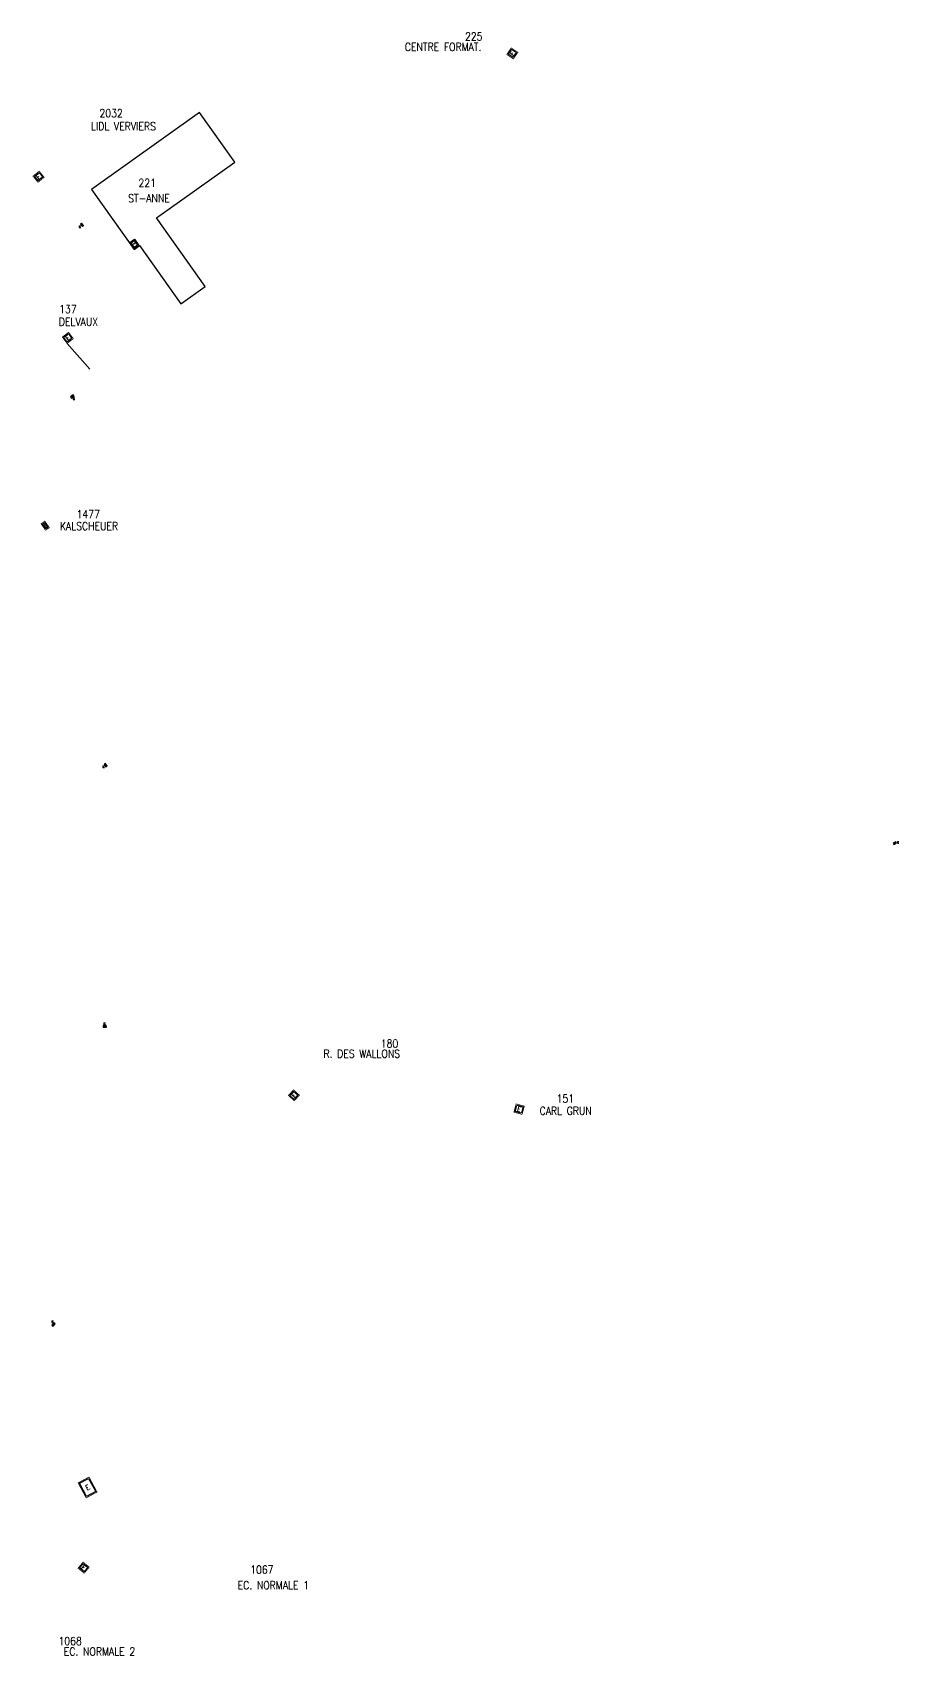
# Model space of a CAD drawing. Header units: millimetres. Extents: x 256003 to 256934, y 143135 to 143976.
# Drawn here: x 256500 to 256934, y 143151 to 143962 of the extents above; entities that cross this region are included whole.
import ezdxf
from ezdxf.enums import TextEntityAlignment as Align

# ---------------------------------------------------------------- set-up
doc = ezdxf.new("R2010")
doc.units = ezdxf.units.MM
doc.layers.get('0').update_dxf_attribs({"linetype": 'CONTINUOUS'})
for name, color, linetype in [('M_200', 7, 'CONTINUOUS'), ('W0100', 7, 'CONTINUOUS'), ('W0430', 7, 'CONTINUOUS')]:
    doc.layers.add(name, color=color, linetype=linetype)
doc.styles.add('M_ROMANS', font='ROMANS.shx', dxfattribs={"width": 0.75})
doc.styles.get("Standard").update_dxf_attribs({"font": 'romans.shx', "width": 0.85})

# ---------------------------------------------------------------- blocks, each defined once
blk = doc.blocks.new('M_200_59')
at = {"layer": 'M_200', "color": 0, "linetype": 'Continuous', "const_width": 0.35, "flags": 128}
blk.add_lwpolyline([(4, 4), (4, 0), (0, 0), (0, 4)], close=True, dxfattribs=at)
at = {"layer": 'M_200', "color": 0, "linetype": 'Continuous'}
blk.add_lwpolyline([(0.5, 3.5), (3.5, 3.5), (3.5, 0.5), (0.5, 0.5)], close=True, dxfattribs=at)
at = {"layer": 'M_200', "insert": (2, 2), "char_height": 2.5, "width": 4, "attachment_point": 5}
blk.add_mtext('E', dxfattribs=at)
at = {"layer": 'M_200', "color": 0, "linetype": 'Continuous', "width": 0.85}
for tag, p in [('NUM', (2, 17.06)), ('NOM', (2, 10.65))]:
    blk.add_attdef(tag, text='', height=4, dxfattribs=at).set_placement(p, align=Align.MIDDLE)
at = {"layer": 'M_200', "color": 0, "linetype": 'Continuous', "style": 'M_ROMANS', "width": 0.75, "flags": 3}
for tag, p in [('DEF_COUP', (1.87, -5.49)), ('DEF_TYPE', (1.87, -7.99)), ('DEF_LEG', (1.87, -2.99))]:
    blk.add_attdef(tag, text='', height=1.2, dxfattribs=at).set_placement(p, align=Align.MIDDLE)
blk = doc.blocks.new('*U2')
at = {"layer": 'M_200', "color": 0, "linetype": 'Continuous', "const_width": 0.35, "flags": 128}
blk.add_lwpolyline([(2.32, 4), (2.32, 0), (0, 0), (0, 4)], close=True, dxfattribs=at)
at = {"layer": 'M_200', "color": 0, "linetype": 'Continuous'}
blk.add_lwpolyline([(0.5, 3.5), (1.82, 3.5), (1.82, 0.5), (0.5, 0.5)], close=True, dxfattribs=at)
at = {"layer": 'M_200', "insert": (1.23, 1.89), "char_height": 1.71, "width": 1.5838, "attachment_point": 5}
blk.add_mtext('E', dxfattribs=at)
at = {"layer": 'M_200', "color": 0, "linetype": 'Continuous', "width": 0.85}
for tag, p in [('NUM', (2, 17.06)), ('NOM', (2, 10.65))]:
    blk.add_attdef(tag, text='', height=4, dxfattribs=at).set_placement(p, align=Align.MIDDLE)
at = {"layer": 'M_200', "color": 0, "linetype": 'Continuous', "style": 'M_ROMANS', "width": 0.75, "flags": 3}
for tag, p in [('DEF_COUP', (1.87, -5.49)), ('DEF_TYPE', (1.87, -7.99)), ('DEF_LEG', (1.87, -2.99))]:
    blk.add_attdef(tag, text='', height=1.2, dxfattribs=at).set_placement(p, align=Align.MIDDLE)
blk = doc.blocks.new('*U3')
at = {"layer": 'M_200', "color": 0, "linetype": 'Continuous', "const_width": 0.35, "flags": 128}
blk.add_lwpolyline([(4.26, 4.26), (4.26, 0), (0, 0), (0, 4.26)], close=True, dxfattribs=at)
at = {"layer": 'M_200', "color": 0, "linetype": 'Continuous'}
blk.add_lwpolyline([(0.5, 3.76), (3.76, 3.76), (3.76, 0.5), (0.5, 0.5)], close=True, dxfattribs=at)
at = {"layer": 'M_200', "insert": (2.13, 2.13), "char_height": 2.5, "width": 4.2642, "attachment_point": 5}
blk.add_mtext('E', dxfattribs=at)
at = {"layer": 'M_200', "color": 0, "linetype": 'Continuous', "width": 0.85}
for tag, p in [('NUM', (2, 17.06)), ('NOM', (2, 10.65))]:
    blk.add_attdef(tag, text='', height=4, dxfattribs=at).set_placement(p, align=Align.MIDDLE)
at = {"layer": 'M_200', "color": 0, "linetype": 'Continuous', "style": 'M_ROMANS', "width": 0.75, "flags": 3}
for tag, p in [('DEF_COUP', (1.87, -5.49)), ('DEF_TYPE', (1.87, -7.99)), ('DEF_LEG', (1.87, -2.99))]:
    blk.add_attdef(tag, text='', height=1.2, dxfattribs=at).set_placement(p, align=Align.MIDDLE)
blk = doc.blocks.new('*U5')
at = {"flags": 128}
for points in [[(0.8, 0.8), (-0.8, 0.8)], [(-0.8, 0.8), (-0.8, 0)], [(0.8, 0.8), (-0.8, 0)], [(-0.8, 0), (0.8, 0)], [(0.8, 0), (0.8, 0.8)], [(1.47, 0.61), (1.15, -0.12)], [(1.31, 0.24), (1.67, 0.08)], [(1.47, 0.61), (2.2, 0.28)], [(1.15, -0.12), (1.88, -0.45)]]:
    blk.add_lwpolyline(points, dxfattribs=at)
blk = doc.blocks.new('*U32')
at = {"flags": 128}
for points in [[(0.8, 0.8), (-0.8, 0.8)], [(-0.8, 0.8), (-0.8, 0)], [(0.8, 0.8), (-0.8, 0)], [(-0.8, 0), (0.8, 0)], [(0.8, 0), (0.8, 0.8)], [(-0.55, -1.04), (-0.12, -0.37)], [(-0.55, -1.04), (0.12, -1.48)], [(-0.22, -1.26), (0, -0.92)], [(0.12, -1.48), (0.55, -0.8)]]:
    blk.add_lwpolyline(points, dxfattribs=at)
blk = doc.blocks.new('*U20')
at = {"flags": 128}
for points in [[(0.8, 0.8), (-0.8, 0.8)], [(-0.8, 0.8), (-0.8, 0)], [(0.8, 0.8), (-0.8, 0)], [(-0.8, 0), (0.8, 0)], [(-0.06, 2.26), (-0.56, 1.64)], [(0.56, 1.76), (-0.06, 2.26)], [(0.25, 2.01), (0, 1.7)], [(0.56, 1.76), (0.06, 1.14)], [(0.8, 0), (0.8, 0.8)]]:
    blk.add_lwpolyline(points, dxfattribs=at)
blk = doc.blocks.new('*U21')
at = {"layer": 'M_200', "color": 0, "linetype": 'Continuous', "const_width": 0.35, "flags": 128}
blk.add_lwpolyline([(3.82, 2.91), (3.82, 0), (0, 0), (0, 2.91)], close=True, dxfattribs=at)
at = {"layer": 'M_200', "color": 0, "linetype": 'Continuous'}
blk.add_lwpolyline([(0.5, 2.41), (3.32, 2.41), (3.32, 0.5), (0.5, 0.5)], close=True, dxfattribs=at)
at = {"layer": 'M_200', "insert": (1.91, 1.46), "char_height": 1.55, "width": 2.2938, "attachment_point": 5}
blk.add_mtext('E', dxfattribs=at)
at = {"layer": 'M_200', "color": 0, "linetype": 'Continuous', "width": 0.85}
for tag, p in [('NUM', (2, 17.06)), ('NOM', (2, 10.65))]:
    blk.add_attdef(tag, text='', height=4, dxfattribs=at).set_placement(p, align=Align.MIDDLE)
at = {"layer": 'M_200', "color": 0, "linetype": 'Continuous', "style": 'M_ROMANS', "width": 0.75, "flags": 3}
for tag, p in [('DEF_COUP', (1.87, -5.49)), ('DEF_TYPE', (1.87, -7.99)), ('DEF_LEG', (1.87, -2.99))]:
    blk.add_attdef(tag, text='', height=1.2, dxfattribs=at).set_placement(p, align=Align.MIDDLE)
blk = doc.blocks.new('*U25')
at = {"flags": 128}
for points in [[(0.8, 0.8), (-0.8, 0.8)], [(-0.8, 0.8), (-0.8, 0)], [(0.8, 0.8), (-0.8, 0)], [(-0.8, 0), (0.8, 0)], [(0.8, 0), (0.8, 0.8)], [(-0.07, -0.39), (-0.56, -1.03)], [(-0.56, -1.03), (0.08, -1.51)], [(-0.31, -0.71), (0, -0.95)], [(-0.07, -0.39), (0.56, -0.88)]]:
    blk.add_lwpolyline(points, dxfattribs=at)
blk = doc.blocks.new('*U26')
at = {"flags": 128}
for points in [[(0.8, 0.8), (-0.8, 0.8)], [(-0.8, 0.8), (-0.8, 0)], [(0.8, 0.8), (-0.8, 0)], [(-0.8, 0), (0.8, 0)], [(0.87, 2.17), (0.25, 1.66)], [(0.25, 1.66), (0.76, 1.05)], [(0.56, 1.92), (0.82, 1.61)], [(0.8, 0), (0.8, 0.8)], [(0.87, 2.17), (1.38, 1.55)]]:
    blk.add_lwpolyline(points, dxfattribs=at)
blk = doc.blocks.new('*U27')
at = {"layer": 'M_200', "color": 0, "linetype": 'Continuous', "const_width": 0.35, "flags": 128}
blk.add_lwpolyline([(3.85, 4.01), (3.85, 0), (0, 0), (0, 4.01)], close=True, dxfattribs=at)
at = {"layer": 'M_200', "color": 0, "linetype": 'Continuous'}
blk.add_lwpolyline([(0.5, 3.51), (3.35, 3.51), (3.35, 0.5), (0.5, 0.5)], close=True, dxfattribs=at)
at = {"layer": 'M_200', "insert": (1.93, 2), "char_height": 2.5, "width": 3.8545, "attachment_point": 5}
blk.add_mtext('E', dxfattribs=at)
at = {"layer": 'M_200', "color": 0, "linetype": 'Continuous', "width": 0.85}
for tag, p in [('NUM', (2, 17.06)), ('NOM', (2, 10.65))]:
    blk.add_attdef(tag, text='', height=4, dxfattribs=at).set_placement(p, align=Align.MIDDLE)
at = {"layer": 'M_200', "color": 0, "linetype": 'Continuous', "style": 'M_ROMANS', "width": 0.75, "flags": 3}
for tag, p in [('DEF_COUP', (1.87, -5.49)), ('DEF_TYPE', (1.87, -7.99)), ('DEF_LEG', (1.87, -2.99))]:
    blk.add_attdef(tag, text='', height=1.2, dxfattribs=at).set_placement(p, align=Align.MIDDLE)
blk = doc.blocks.new('*U28')
at = {"layer": 'M_200', "color": 0, "linetype": 'Continuous', "const_width": 0.35, "flags": 128}
blk.add_lwpolyline([(6.2, 8.51), (6.2, 0), (0, 0), (0, 8.51)], close=True, dxfattribs=at)
at = {"layer": 'M_200', "color": 0, "linetype": 'Continuous'}
blk.add_lwpolyline([(0.5, 8.01), (5.7, 8.01), (5.7, 0.5), (0.5, 0.5)], close=True, dxfattribs=at)
at = {"layer": 'M_200', "insert": (3.1, 4.26), "char_height": 2.5, "width": 6.2011, "attachment_point": 5}
blk.add_mtext('E', dxfattribs=at)
at = {"layer": 'M_200', "color": 0, "linetype": 'Continuous', "width": 0.85}
for tag, p in [('NUM', (2, 17.06)), ('NOM', (2, 10.65))]:
    blk.add_attdef(tag, text='', height=4, dxfattribs=at).set_placement(p, align=Align.MIDDLE)
at = {"layer": 'M_200', "color": 0, "linetype": 'Continuous', "style": 'M_ROMANS', "width": 0.75, "flags": 3}
for tag, p in [('DEF_COUP', (1.87, -5.49)), ('DEF_TYPE', (1.87, -7.99)), ('DEF_LEG', (1.87, -2.99))]:
    blk.add_attdef(tag, text='', height=1.2, dxfattribs=at).set_placement(p, align=Align.MIDDLE)
blk = doc.blocks.new('*U29')
at = {"layer": 'M_200', "color": 0, "linetype": 'Continuous', "const_width": 0.35, "flags": 128}
blk.add_lwpolyline([(4.03, 4), (4.03, 0), (0, 0), (0, 4)], close=True, dxfattribs=at)
at = {"layer": 'M_200', "color": 0, "linetype": 'Continuous'}
blk.add_lwpolyline([(0.5, 3.5), (3.53, 3.5), (3.53, 0.5), (0.5, 0.5)], close=True, dxfattribs=at)
at = {"layer": 'M_200', "insert": (2.01, 2), "char_height": 2.5, "width": 4.0275, "attachment_point": 5}
blk.add_mtext('E', dxfattribs=at)
at = {"layer": 'M_200', "color": 0, "linetype": 'Continuous', "width": 0.85}
for tag, p in [('NUM', (2, 17.06)), ('NOM', (2, 10.65))]:
    blk.add_attdef(tag, text='', height=4, dxfattribs=at).set_placement(p, align=Align.MIDDLE)
at = {"layer": 'M_200', "color": 0, "linetype": 'Continuous', "style": 'M_ROMANS', "width": 0.75, "flags": 3}
for tag, p in [('DEF_COUP', (1.87, -5.49)), ('DEF_TYPE', (1.87, -7.99)), ('DEF_LEG', (1.87, -2.99))]:
    blk.add_attdef(tag, text='', height=1.2, dxfattribs=at).set_placement(p, align=Align.MIDDLE)
blk = doc.blocks.new('*U34')
at = {"flags": 128}
for points in [[(0.8, 0.8), (-0.8, 0.8)], [(-0.8, 0.8), (-0.8, 0)], [(0.8, 0.8), (-0.8, 0)], [(-0.8, 0), (0.8, 0)], [(0.8, 0), (0.8, 0.8)], [(0.39, -1.28), (-0.41, -1.25)], [(0.41, -0.48), (-0.39, -0.45)], [(0.4, -0.88), (0, -0.86)], [(0.39, -1.28), (0.41, -0.48)]]:
    blk.add_lwpolyline(points, dxfattribs=at)

msp = doc.modelspace()

# ---------------------------------------------------------------- linework, layer by layer
at = {"layer": 'W0100', "color": 252}
msp.add_lwpolyline([(256562.45, 143869.14), (256601.57, 143896.92), (256583.95, 143921.74), (256529.9, 143883.35), (256551.18, 143853.38), (256553.89, 143855.3), (256574.55, 143826.18), (256586.79, 143834.86)], close=True, dxfattribs=at)
msp.add_lwpolyline([(256562.45, 143869.14), (256601.57, 143896.92), (256583.95, 143921.74), (256529.9, 143883.35), (256551.18, 143853.38), (256553.89, 143855.3), (256574.55, 143826.18), (256586.79, 143834.86)], close=True, dxfattribs=at)
for points in [[(256549.02, 143856.77), (256551.4, 143858.46), (256553.61, 143855.34)], [(256549.02, 143856.77), (256551.4, 143858.46), (256553.61, 143855.34)], [(256549.02, 143856.77), (256551.23, 143853.66), (256553.61, 143855.34)], [(256549.02, 143856.77), (256551.23, 143853.66), (256553.61, 143855.34)]]:
    msp.add_lwpolyline(points, dxfattribs=at)
at = {"layer": 'W0100', "color": 252, "flags": 128}
msp.add_lwpolyline([(256529.01, 143793.57), (256517.62, 143806.38)], dxfattribs=at)

# ---------------------------------------------------------------- block references
at = {"layer": 'M_200'}
ref = msp.add_blockref('M_200_59', (256740.88, 143948.57), dxfattribs=dict(at, rotation=56.14903387427626))
ref.add_attrib('NUM', '225', dxfattribs={"color": 0, "linetype": 'Continuous', "height": 4, "width": 0.85}).set_placement((256721.04, 143959.81), align=Align.MIDDLE)
ref.add_attrib('NOM', 'CENTRE FORMAT.', dxfattribs={"color": 0, "linetype": 'Continuous', "height": 4, "width": 0.85}).set_placement((256705.72, 143954.61), align=Align.MIDDLE)
ref = msp.add_blockref('*U29', (256503.09, 143886.89), dxfattribs=dict(at, rotation=38.90319976225076))
ref.add_attrib('NUM', '2032', dxfattribs={"color": 0, "linetype": 'Continuous', "height": 4, "width": 0.85}).set_placement((256539.69, 143921.46), align=Align.MIDDLE)
ref.add_attrib('NOM', 'LIDL VERVIERS', dxfattribs={"color": 0, "linetype": 'Continuous', "height": 4, "width": 0.85}).set_placement((256545.84, 143914.93), align=Align.MIDDLE)
ref = msp.add_blockref('*U21', (256549.02, 143856.77), dxfattribs=dict(at, rotation=305.3774395266352))
ref.add_attrib('NUM', '221', dxfattribs={"color": 0, "linetype": 'Continuous', "height": 4, "width": 0.85}).set_placement((256557.74, 143886.61), align=Align.MIDDLE)
ref.add_attrib('NOM', 'ST-ANNE', dxfattribs={"color": 0, "linetype": 'Continuous', "height": 4, "width": 0.85}).set_placement((256558.62, 143878.95), align=Align.MIDDLE)
ref = msp.add_blockref('M_200_59', (256517.62, 143806.38), dxfattribs=dict(at, rotation=36.94890375283942))
ref.add_attrib('NUM', '137', dxfattribs={"color": 0, "linetype": 'Continuous', "height": 4, "width": 0.85}).set_placement((256518.06, 143823.56), align=Align.MIDDLE)
ref.add_attrib('NOM', 'DELVAUX', dxfattribs={"color": 0, "linetype": 'Continuous', "height": 4, "width": 0.85}).set_placement((256523.35, 143817.21), align=Align.MIDDLE)
ref = msp.add_blockref('M_200_59', (256517.62, 143806.38), dxfattribs=dict(at, rotation=36.94890375283942))
ref.add_attrib('NUM', '137', dxfattribs={"color": 0, "linetype": 'Continuous', "height": 4, "width": 0.85}).set_placement((256518.06, 143823.56), align=Align.MIDDLE)
ref.add_attrib('NOM', 'DELVAUX', dxfattribs={"color": 0, "linetype": 'Continuous', "height": 4, "width": 0.85}).set_placement((256523.35, 143817.21), align=Align.MIDDLE)
ref = msp.add_blockref('*U2', (256506.88, 143713.01), dxfattribs=dict(at, rotation=34.75756720923273))
ref.add_attrib('NUM', '1477', dxfattribs={"color": 0, "linetype": 'Continuous', "height": 4, "width": 0.85}).set_placement((256528.23, 143721.03), align=Align.MIDDLE)
ref.add_attrib('NOM', 'KALSCHEUER', dxfattribs={"color": 0, "linetype": 'Continuous', "height": 4, "width": 0.85}).set_placement((256528.62, 143715.09), align=Align.MIDDLE)
ref = msp.add_blockref('*U2', (256506.88, 143713.01), dxfattribs=dict(at, rotation=34.75756720923273))
ref.add_attrib('NUM', '1477', dxfattribs={"color": 0, "linetype": 'Continuous', "height": 4, "width": 0.85}).set_placement((256528.23, 143721.03), align=Align.MIDDLE)
ref.add_attrib('NOM', 'KALSCHEUER', dxfattribs={"color": 0, "linetype": 'Continuous', "height": 4, "width": 0.85}).set_placement((256528.62, 143715.09), align=Align.MIDDLE)
ref = msp.add_blockref('*U27', (256631.27, 143427.83), dxfattribs=dict(at, rotation=47.43305892053382))
ref.add_attrib('NUM', '180', dxfattribs={"color": 0, "linetype": 'Continuous', "height": 4, "width": 0.85}).set_placement((256678.92, 143456.48), align=Align.MIDDLE)
ref.add_attrib('NOM', 'R. DES WALLONS', dxfattribs={"color": 0, "linetype": 'Continuous', "height": 4, "width": 0.85}).set_placement((256665.04, 143451.42), align=Align.MIDDLE)
ref = msp.add_blockref('*U3', (256741.09, 143422.22), dxfattribs=dict(at, rotation=344.3297103557335))
ref.add_attrib('NUM', '151', dxfattribs={"color": 0, "linetype": 'Continuous', "height": 4, "width": 0.85}).set_placement((256766.86, 143428.97), align=Align.MIDDLE)
ref.add_attrib('NOM', 'CARL GRUN', dxfattribs={"color": 0, "linetype": 'Continuous', "height": 4, "width": 0.85}).set_placement((256767.02, 143422.88), align=Align.MIDDLE)
ref = msp.add_blockref('*U3', (256741.09, 143422.22), dxfattribs=dict(at, rotation=344.3297103557335))
ref.add_attrib('NUM', '151', dxfattribs={"color": 0, "linetype": 'Continuous', "height": 4, "width": 0.85}).set_placement((256766.86, 143428.97), align=Align.MIDDLE)
ref.add_attrib('NOM', 'CARL GRUN', dxfattribs={"color": 0, "linetype": 'Continuous', "height": 4, "width": 0.85}).set_placement((256767.02, 143422.88), align=Align.MIDDLE)
ref = msp.add_blockref('*U28', (256527.19, 143229.4), dxfattribs=dict(at, rotation=28.25440766390156))
ref.add_attrib('NUM', '1067', dxfattribs={"color": 0, "linetype": 'Continuous', "height": 4, "width": 0.85}).set_placement((256615.06, 143193.55), align=Align.MIDDLE)
ref.add_attrib('NOM', 'EC. NORMALE 1', dxfattribs={"color": 0, "linetype": 'Continuous', "height": 4, "width": 0.85}).set_placement((256620.8, 143185.76), align=Align.MIDDLE)
ref = msp.add_blockref('M_200_59', (256523.12, 143194.25), dxfattribs=dict(at, rotation=320.6964252482119))
ref.add_attrib('NUM', '1068', dxfattribs={"color": 0, "linetype": 'Continuous', "height": 4, "width": 0.85}).set_placement((256519.19, 143157.84), align=Align.MIDDLE)
ref.add_attrib('NOM', 'EC. NORMALE 2', dxfattribs={"color": 0, "linetype": 'Continuous', "height": 4, "width": 0.85}).set_placement((256533.87, 143152.61), align=Align.MIDDLE)
at = {"layer": 'W0430'}
for name, p, rotation in [('*U20', (256525.42, 143865.88), 128.9044695419758), ('*U25', (256520.53, 143779.57), 36.94986180664375), ('*U32', (256536.67, 143595.41), 302.8831127051074), ('*U5', (256931.79, 143556.25), 24.06195652278029), ('*U5', (256931.79, 143556.25), 24.06195652278029), ('*U34', (256536.48, 143465.49), 181.6543946625065), ('*U26', (256511.2, 143315.78), 50.5017911700067)]:
    msp.add_blockref(name, p, dxfattribs=dict(at, rotation=rotation))

doc.saveas('drawing.dxf')
